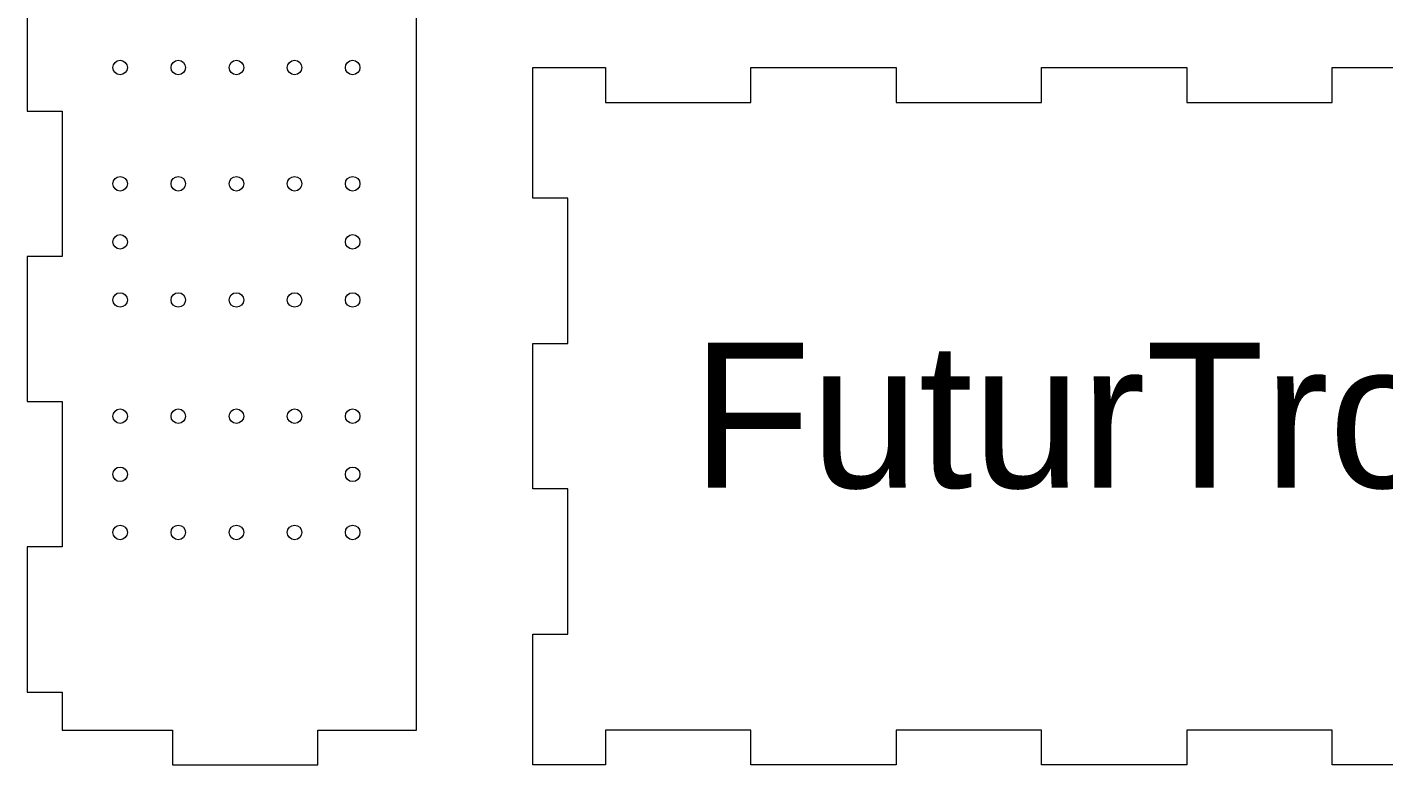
# Model space of a CAD drawing. Header units: millimetres. Extents: x -87 to 387, y -250 to 300.
# Drawn here: x -87 to 146.4, y -250 to -123 of the extents above; entities that cross this region are included whole.
import ezdxf

# ---------------------------------------------------------------- set-up
doc = ezdxf.new("R2010")
doc.units = ezdxf.units.MM
for name, color, linetype, lineweight, true_color in [('all_sq16', 7, 'Continuous', 0, 0x000000), ('ext', 1, 'Continuous', 0, 0xff0000), ('int', 3, 'Continuous', 0, 0x00ff00), ('logo', 178, 'Continuous', 0, 0x000038)]:
    doc.layers.add(name, color=color, linetype=linetype, lineweight=lineweight, true_color=true_color)
doc.styles.add('textstyle0', font='')
doc.styles.get('textstyle0').set_extended_font_data('Lato Thin')

# ---------------------------------------------------------------- blocks, each defined once
blk = doc.blocks.new('fond')
at = {"layer": 'ext'}
for p, q in [((0, 97.5), (0, 120)), ((0, 120), (12.5, 120)), ((12.5, 120), (12.5, 114)), ((37.5, 114), (37.5, 120)), ((37.5, 120), (62.5, 120)), ((62.5, 120), (62.5, 114)), ((87.5, 114), (87.5, 120)), ((87.5, 120), (112.5, 120)), ((112.5, 120), (112.5, 114)), ((137.5, 114), (137.5, 120)), ((137.5, 120), (162.5, 120)), ((12.5, 114), (37.5, 114)), ((62.5, 114), (87.5, 114)), ((112.5, 114), (137.5, 114)), ((6, 97.5), (0, 97.5)), ((6, 72.5), (6, 97.5)), ((0, 47.5), (0, 72.5)), ((0, 72.5), (6, 72.5)), ((6, 47.5), (0, 47.5)), ((6, 22.5), (6, 47.5)), ((0, 0), (0, 22.5)), ((0, 22.5), (6, 22.5)), ((37.5, 6), (12.5, 6)), ((12.5, 6), (12.5, 0)), ((37.5, 0), (37.5, 6)), ((87.5, 6), (62.5, 6)), ((62.5, 6), (62.5, 0)), ((87.5, 0), (87.5, 6)), ((137.5, 6), (112.5, 6)), ((112.5, 6), (112.5, 0)), ((137.5, 0), (137.5, 6)), ((12.5, 0), (0, 0)), ((62.5, 0), (37.5, 0)), ((112.5, 0), (87.5, 0)), ((162.5, 0), (137.5, 0))]:
    blk.add_line(p, q, dxfattribs=at)
at = {"layer": 'logo', "insert": (150, 60), "char_height": 25, "attachment_point": 5, "style": 'textstyle0'}
blk.add_mtext('\\fLato 6|b0|i0|c0|p0;FuturTronic3000', dxfattribs=at)
blk = doc.blocks.new('lat_l')
at = {"layer": 'ext'}
for p, q in [((-17, 300), (-42, 300)), ((-42, 300), (-42, 294)), ((-17, 294), (-17, 300)), ((-42, 294), (-61, 294)), ((-61, 294), (-61, 287.5)), ((0, 294), (-17, 294)), ((0, 6), (0, 294)), ((-61, 287.5), (-67, 287.5)), ((-67, 287.5), (-67, 262.5)), ((-67, 262.5), (-61, 262.5)), ((-61, 262.5), (-61, 237.5)), ((-61, 237.5), (-67, 237.5)), ((-67, 237.5), (-67, 212.5)), ((-67, 212.5), (-61, 212.5)), ((-61, 212.5), (-61, 187.5)), ((-61, 187.5), (-67, 187.5)), ((-67, 187.5), (-67, 162.5)), ((-67, 162.5), (-61, 162.5)), ((-61, 162.5), (-61, 137.5)), ((-61, 137.5), (-67, 137.5)), ((-67, 137.5), (-67, 112.5)), ((-67, 112.5), (-61, 112.5)), ((-61, 112.5), (-61, 87.5)), ((-61, 87.5), (-67, 87.5)), ((-67, 87.5), (-67, 62.5)), ((-67, 62.5), (-61, 62.5)), ((-61, 62.5), (-61, 37.5)), ((-61, 37.5), (-67, 37.5)), ((-67, 37.5), (-67, 12.5)), ((-67, 12.5), (-61, 12.5)), ((-61, 12.5), (-61, 6)), ((-61, 6), (-42, 6)), ((-42, 6), (-42, 0)), ((-17, 0), (-17, 6)), ((-17, 6), (0, 6)), ((-42, 0), (-17, 0))]:
    blk.add_line(p, q, dxfattribs=at)
at = {"layer": 'int'}
for centre in [(-51, 260), (-41, 260), (-31, 260), (-21, 260), (-11, 260), (-31, 250), (-11, 250), (-11, 240), (-11, 220), (-51, 210), (-41, 210), (-31, 210), (-21, 210), (-11, 210), (-11, 200), (-51, 180), (-11, 180), (-51, 170), (-31, 170), (-11, 170), (-51, 160), (-41, 160), (-31, 160), (-21, 160), (-11, 160), (-51, 140), (-41, 140), (-31, 140), (-21, 140), (-11, 140), (-51, 130), (-11, 130), (-51, 120), (-41, 120), (-31, 120), (-21, 120), (-11, 120), (-51, 100), (-41, 100), (-31, 100), (-21, 100), (-11, 100), (-51, 90), (-11, 90), (-51, 80), (-41, 80), (-31, 80), (-21, 80), (-11, 80), (-51, 60), (-41, 60), (-31, 60), (-21, 60), (-11, 60), (-51, 50), (-11, 50), (-51, 40), (-41, 40), (-31, 40), (-21, 40), (-11, 40)]:
    blk.add_circle(centre, 1.25, dxfattribs=at)

msp = doc.modelspace()

# ---------------------------------------------------------------- block references
at = {"layer": 'all_sq16'}
for name, p in [('lat_l', (-20, -250)), ('fond', (0, -250))]:
    msp.add_blockref(name, p, dxfattribs=at)

doc.saveas('drawing.dxf')
